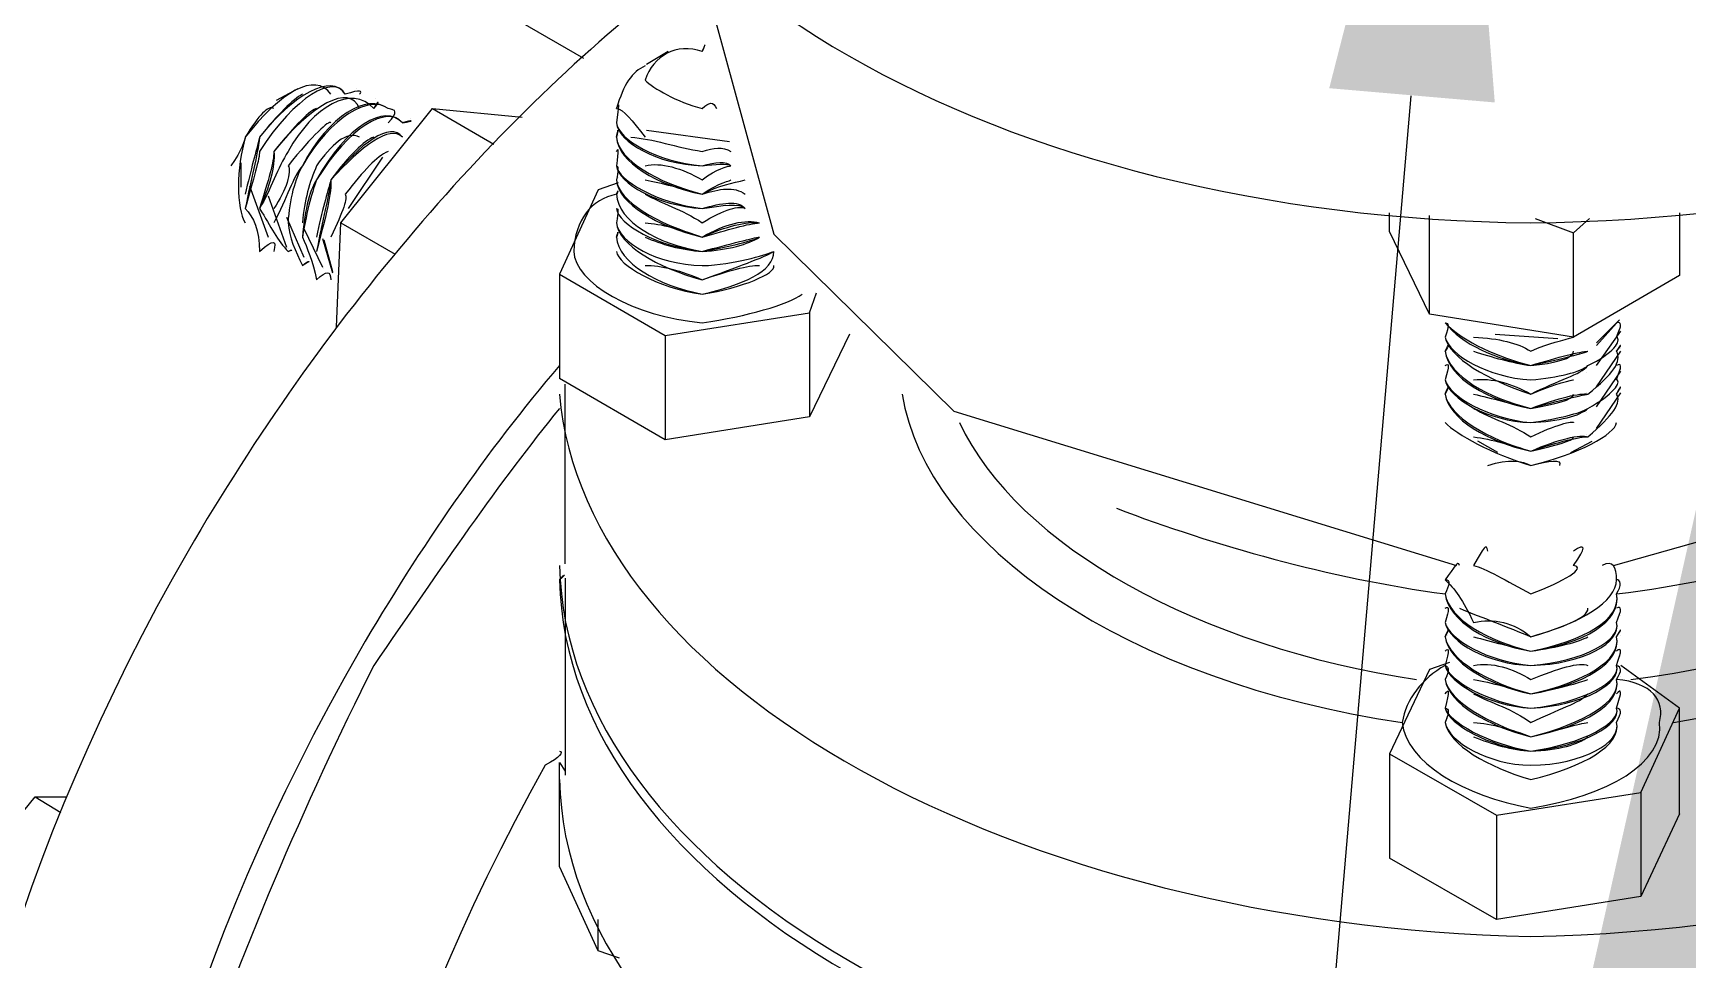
# Model space of a CAD drawing. Header units: inches. Extents: x 0.3 to 33.8, y 15.5 to 37.1.
# Drawn here: x 7.902 to 8.5, y 25.12 to 25.455 of the extents above; entities that cross this region are included whole.
import ezdxf

# ---------------------------------------------------------------- set-up
doc = ezdxf.new("R2010")
doc.units = ezdxf.units.IN
doc.header["$MEASUREMENT"] = 0

# ---------------------------------------------------------------- blocks, each defined once
blk = doc.blocks.new('60298_1')
at = {"transparency": 33554687}
for points in [[(8.37040556481827, 25.43530730229963), (8.415745706505845, 25.6123392539705), (8.430256942039875, 25.43014868578507)], [(8.465434819320706, 25.11570421803685), (8.505498148086815, 25.29397329209996), (8.525431315464118, 25.11235006666766)]]:
    blk.add_hatch(color=21, dxfattribs=at).paths.add_polyline_path(points)
for points in [[(8.100892147860407, 25.44600539041767), (7.249851752298412, 25.93710883450831)], [(8.144787010150253, 25.47337179849569), (8.1695747666177, 25.38248664134858), (8.234641888617205, 25.31845045467594), (8.416418112731776, 25.26268013672598)], [(8.1313605549729, 25.44858732526177), (8.12361409379389, 25.44393826659029)], [(7.989864353037092, 25.43102859236978), (7.997610157569398, 25.43516021343771)], [(8.018783730572466, 25.43516021343771), (8.018783730572466, 25.43516021343771)], [(8.013102423280714, 25.38661826241651), (8.04615276523731, 25.42792921992213), (8.068358586860654, 25.41501954570162)], [(8.02549662983779, 25.43154602997333), (8.02549662983779, 25.43154602997333)], [(8.03169406143968, 25.42792921992213), (8.03169406143968, 25.42792921992213)], [(8.04615276523731, 25.42792921992213), (8.078686982883767, 25.42482984747448)], [(8.038406960705004, 25.42431503645775), (8.038406960705004, 25.42431503645775)], [(8.113285697770777, 25.42534728507803), (8.113285697770777, 25.42534728507803)], [(8.12361409379389, 25.42018341538983), (8.153566376596245, 25.41605442090873)], [(8.113285697770777, 25.41811891814928), (8.113285697770777, 25.41811891814928)], [(7.976954022169878, 25.40830861637642), (7.976954022169878, 25.39952793663701)], [(8.028078564681891, 25.41037311361697), (8.01568501477152, 25.39178213210471)], [(8.113285697770777, 25.41089055122052), (8.113285697770777, 25.41089055122052)], [(8.113285697770777, 25.40314474668821), (8.113285697770777, 25.40314474668821)], [(7.980053394617529, 25.40004537424057), (7.986766293882852, 25.3814543927283)], [(7.986766293882852, 25.39642856418937), (7.99347984979488, 25.3778375826771)], [(8.10605601754861, 25.39849306142992), (8.09211343806112, 25.36802728090424)], [(8.113285697770777, 25.40107499627402), (8.10605601754861, 25.39849306142992)], [(7.992963068838036, 25.39229956970826), (7.992963068838036, 25.39229956970826)], [(8.113285697770777, 25.39591112658582), (8.113285697770777, 25.39591112658582)], [(8.392146480574468, 25.38351888996885), (8.392146480574468, 25.39023244588088)], [(8.496977500442597, 25.39023244588088), (8.496977500442597, 25.36750984330069)], [(7.99347984979488, 25.38868275965706), (7.999675968103361, 25.37422339921272)], [(7.999675968103361, 25.38868275965706), (7.999675968103361, 25.38868275965706)], [(7.999675968103361, 25.38455113858913), (8.00638952401539, 25.37060921574835)], [(8.005873399705251, 25.38506857619268), (8.005873399705251, 25.38506857619268)], [(8.011554050350298, 25.34892148837525), (8.013102423280714, 25.38661826241651), (8.032726310059957, 25.375255647833)], [(8.113285697770777, 25.38816532205351), (8.113285697770777, 25.38816532205351)], [(8.406605841018802, 25.35356792045991), (8.406605841018802, 25.38920019726061)], [(8.444820052663601, 25.38816532205351), (8.458763288797797, 25.38300145236531)], [(8.458763288797797, 25.38300145236531), (8.46444328279614, 25.38816532205351)], [(7.987799199149833, 25.38093695512475), (7.987799199149833, 25.38093695512475)], [(8.00638952401539, 25.38093695512475), (8.010004364126473, 25.36854209192097)], [(8.006906304972233, 25.3804195175212), (8.010004364126473, 25.36905952952452)], [(8.113285697770777, 25.38093695512475), (8.113285697770777, 25.38093695512475)], [(8.406605841018802, 25.35356792045991), (8.392146480574468, 25.38351888996885)], [(8.458763288797797, 25.34530467832406), (8.458763288797797, 25.38300145236531)], [(7.993995974105018, 25.37732277166037), (7.993995974105018, 25.37732277166037)], [(8.000709530017048, 25.37370596160918), (8.000709530017048, 25.37370596160918)], [(8.006906304972233, 25.3700917781448), (8.006906304972233, 25.3700917781448)], [(8.09211343806112, 25.36802728090424), (8.09211343806112, 25.33033050686299)], [(8.09211343806112, 25.36802728090424), (8.130327649705919, 25.34582211592761)], [(8.496977500442597, 25.36750984330069), (8.458763288797797, 25.34530467832406)], [(8.182485097484914, 25.35408535806346), (8.185067032329016, 25.36131372499221)], [(8.130327649705919, 25.34582211592761), (8.182485097484914, 25.35408535806346)], [(8.182485097484914, 25.35408535806346), (8.182485097484914, 25.31638595743539)], [(8.458763288797797, 25.34530467832406), (8.406605841018802, 25.35356792045991)], [(8.413318740284126, 25.3484040507717), (8.413318740284126, 25.3484040507717)], [(8.467025217640241, 25.34220530587641), (8.47528780312939, 25.35150342321936)], [(8.467025217640241, 25.34324018108351), (8.47528780312939, 25.35150342321936)], [(8.475804584086234, 25.3484040507717), (8.475804584086234, 25.3484040507717)], [(8.130327649705919, 25.34582211592761), (8.130327649705919, 25.30812271529953)], [(8.196944457929249, 25.34633955353115), (8.182485097484914, 25.31638595743539)], [(8.196944457929249, 25.34633955353115), (8.196944457929249, 25.34633955353115)], [(8.430360692219267, 25.34633955353115), (8.45308263815275, 25.3447872407205)], [(8.467025217640241, 25.33497693894764), (8.475804584086234, 25.34736917556461)], [(8.413318740284126, 25.34117568384294), (8.413318740284126, 25.34117568384294)], [(8.463411034175863, 25.34014080863585), (8.463411034175863, 25.34014080863585)], [(8.467025217640241, 25.32723113441534), (8.475804584086234, 25.34014080863585)], [(8.475804584086234, 25.34117568384294), (8.475804584086234, 25.34117568384294)], [(8.130327649705919, 25.30812271529953), (8.09211343806112, 25.33033050686299)], [(8.413318740284126, 25.33342725272382), (8.413318740284126, 25.33342725272382)], [(8.463411034175863, 25.33239500410355), (8.463411034175863, 25.33239500410355)], [(8.467025217640241, 25.32000014089977), (8.475804584086234, 25.33291244170709)], [(8.475804584086234, 25.33342725272382), (8.475804584086234, 25.33342725272382)], [(8.094179248595083, 25.26319757432953), (8.094179248595083, 25.32826338303562)], [(8.413318740284126, 25.32619625920825), (8.413318740284126, 25.32619625920825)], [(8.463411034175863, 25.32516663717479), (8.463411034175863, 25.32516663717479)], [(8.467025217640241, 25.31225433636746), (8.475804584086234, 25.32516663717479)], [(8.475804584086234, 25.32619625920825), (8.475804584086234, 25.32619625920825)], [(8.182485097484914, 25.31638595743539), (8.130327649705919, 25.30812271529953)], [(8.463411034175863, 25.31793564365921), (8.463411034175863, 25.31793564365921)], [(8.431392940839544, 25.30347628321488), (8.424163917264082, 25.3076079042828)], [(8.457730383530816, 25.30347628321488), (8.465476844709826, 25.3076079042828)], [(8.463411034175863, 25.31018983912691), (8.463411034175863, 25.31018983912691)], [(8.473222649242132, 25.26268013672598), (8.641571761532646, 25.31018983912691)], [(8.094179248595083, 25.2580310780545), (8.094179248595083, 25.18676652445311)], [(8.413318740284126, 25.25235239734957), (8.413318740284126, 25.25235239734957)], [(8.475804584086234, 25.25235239734957), (8.475804584086234, 25.25235239734957)], [(8.413318740284126, 25.24460396623044), (8.413318740284126, 25.24460396623044)], [(8.475804584086234, 25.24460396623044), (8.475804584086234, 25.24460396623044)], [(8.413318740284126, 25.23737559930168), (8.413318740284126, 25.23737559930168)], [(8.475804584086234, 25.23737559930168), (8.475804584086234, 25.23737559930168)], [(8.413318740284126, 25.22962979476938), (8.413318740284126, 25.22962979476938)], [(8.475804584086234, 25.22962979476938), (8.475804584086234, 25.22962979476938)], [(8.406605841018802, 25.22498336268472), (8.392146480574468, 25.19451232898541)], [(8.41383552124097, 25.22756529752882), (8.406605841018802, 25.22498336268472)], [(8.496977500442597, 25.21103881325712), (8.475804584086234, 25.22653042232173)], [(8.477869737973492, 25.22549817370146), (8.477869737973492, 25.22549817370146)], [(8.413318740284126, 25.22240142784063), (8.413318740284126, 25.22240142784063)], [(8.475804584086234, 25.22240142784063), (8.475804584086234, 25.22240142784063)], [(8.413318740284126, 25.21516780773823), (8.413318740284126, 25.21516780773823)], [(8.475804584086234, 25.21516780773823), (8.475804584086234, 25.21516780773823)], [(8.483034264308401, 25.18057040614462), (8.496977500442597, 25.21103881325712)], [(8.496977500442597, 25.17282460161232), (8.496977500442597, 25.21103881325712)], [(8.413318740284126, 25.20742200320592), (8.413318740284126, 25.20742200320592)], [(8.475804584086234, 25.20742200320592), (8.475804584086234, 25.20742200320592)], [(8.094179248595083, 25.19348008036513), (8.094179248595083, 25.19348008036513)], [(8.392146480574468, 25.19451232898541), (8.392146480574468, 25.15681555494416)], [(8.392146480574468, 25.19451232898541), (8.430876816529405, 25.17230716400877)], [(8.09211343806112, 25.19141558312458), (8.094179248595083, 25.18831621067693)], [(8.09211343806112, 25.15371618249651), (8.09211343806112, 25.19141558312458)], [(7.869025599794214, 25.13770713582835), (7.902592066060948, 25.1790207199208), (7.911886900170373, 25.17334203921587)], [(7.902592066060948, 25.1790207199208), (7.913952710704336, 25.1790207199208)], [(8.430876816529405, 25.17230716400877), (8.483034264308401, 25.18057040614462)], [(8.483034264308401, 25.18057040614462), (8.483034264308401, 25.14287100551655)], [(8.430876816529405, 25.17230716400877), (8.430876816529405, 25.13461038996752)], [(8.496977500442597, 25.17282460161232), (8.483034264308401, 25.14287100551655)], [(8.430876816529405, 25.13461038996752), (8.392146480574468, 25.15681555494416)], [(8.10605601754861, 25.12325040197084), (8.09211343806112, 25.15371618249651)], [(8.483034264308401, 25.14287100551655), (8.430876816529405, 25.13461038996752)], [(8.10605601754861, 25.12325040197084), (8.10605601754861, 25.13461038996752)], [(8.11380247872762, 25.12066846712673), (8.10605601754861, 25.12325040197084)]]:
    blk.add_lwpolyline(points, dxfattribs=at)
at = {"color": 21, "transparency": 33554687}
blk.add_lwpolyline([(8.399892285106773, 25.43257827859361), (7.964561128906212, 20.35370493988648), (7.784334591015464, 20.35370493988648)], dxfattribs=at)
at = {"transparency": 33554687}
for points, knots in [([(8.09211343806112, 25.58801706001691), (8.094571266677974, 25.47884035225502), (8.251472400313332, 25.38825462600539), (8.443271023086481, 25.38661826241651), (8.638565632917107, 25.38825462600539), (8.795466766552465, 25.47884297884184), (8.794427951465138, 25.58801706001691)], [0, 0, 0, 0, 1, 1, 1, 2, 2, 2, 2]), ([(8.133425708860159, 25.47440667370278), (8.069003413924975, 25.42434130232596), (8.006648899463869, 25.35201035447563), (7.957847572994183, 25.26784400641418), (7.834045373171592, 25.05305224261838), (7.834045373171592, 24.8201133904829), (7.957847572994183, 24.74627215521105)], [0, 0, 0, 0, 1, 1, 1, 2, 2, 2, 2]), ([(8.143754104883271, 25.44858732526177), (8.145203980807935, 25.45185742585272), (8.14491768284455, 25.45186267902637), (8.143754104883271, 25.44858732526177), (8.134372593408784, 25.45186267902637), (8.126057476183234, 25.44706127831932), (8.123097969483752, 25.43825695929854), (8.126057476183234, 25.43521537176093), (8.134372593408784, 25.43041397105389), (8.143754104883271, 25.42792921992213), (8.146192234098976, 25.43041397105389), (8.147748486789851, 25.43052954087398), (8.148917974571475, 25.42792921992213)], [0, 0, 0, 0, 1, 1, 1, 2, 2, 2, 3, 3, 3, 4, 4, 4, 4]), ([(8.123097969483752, 25.44342345557357), (8.11836420338733, 25.44113832504013), (8.115270740760025, 25.43682809606844), (8.112769573460639, 25.42792921992213), (8.115270740760025, 25.42783728938343), (8.11836420338733, 25.42352443382493), (8.123097969483752, 25.41760148054572)], [0, 0, 0, 0, 1, 1, 1, 2, 2, 2, 2]), ([(8.009488239816335, 25.43309308961034), (8.003830571805963, 25.44142199641669), (7.991146784051978, 25.43379964146493), (7.978503708393704, 25.41760148054572), (7.975397112832297, 25.40651991075197), (7.975139050677227, 25.39172697378149), (7.978503708393704, 25.38661826241651)], [0, 0, 0, 0, 1, 1, 1, 2, 2, 2, 2]), ([(8.014652109504539, 25.43309308961034), (8.009800147001215, 25.44097547665728), (7.995791246196519, 25.43288821583837), (7.983667578081906, 25.41760148054572), (7.983001081676321, 25.41073558259814), (7.980669985873533, 25.40289259435349), (7.978503708393704, 25.39178213210471)], [0, 0, 0, 0, 1, 1, 1, 2, 2, 2, 2]), ([(8.019815979192742, 25.43309308961034), (8.021046535117932, 25.43428556002663), (8.020189611167893, 25.43497897894713), (8.014652109504539, 25.43309308961034), (8.010604539214853, 25.44051057079014), (7.996595638410156, 25.43242068338441), (7.983667578081906, 25.41243761085753), (7.983805473889959, 25.41027067673099), (7.98147437808717, 25.40242768848634), (7.978503708393704, 25.39178213210471)], [0, 0, 0, 0, 1, 1, 1, 2, 2, 2, 3, 3, 3, 3]), ([(7.999159843793223, 25.43309308961034), (7.995895653022615, 25.43131489033317), (7.990103372437716, 25.42570975405919), (7.983667578081906, 25.41760148054572), (7.982496777006872, 25.41253479456986), (7.98053340335889, 25.40592367554381), (7.978503708393704, 25.39694600179291)], [0, 0, 0, 0, 1, 1, 1, 2, 2, 2, 2]), ([(7.988832104416814, 25.42792921992213), (7.986841151607223, 25.42924251333216), (7.983501446465538, 25.42571500723284), (7.978503708393704, 25.41760148054572), (7.978574626237845, 25.41718385324134), (7.977191071630386, 25.41252691480941), (7.9733398387055, 25.40727374116932)], [0, 0, 0, 0, 1, 1, 1, 2, 2, 2, 2]), ([(8.019815979192742, 25.42792921992213), (8.016237254650434, 25.43725885630693), (8.002227697199032, 25.42917422207484), (7.988832104416814, 25.41243761085753), (7.989437532678835, 25.40701896224778), (7.987107093522752, 25.39917334741631), (7.983667578081906, 25.39178213210471)], [0, 0, 0, 0, 1, 1, 1, 2, 2, 2, 2]), ([(8.024980505527651, 25.42792921992213), (8.027482986120447, 25.43056631308946), (8.026626718817113, 25.43125973200994), (8.024980505527651, 25.42792921992213), (8.017041646864072, 25.43679657702659), (8.00303208941267, 25.42870668962086), (7.993995974105018, 25.41243761085753), (7.990241924892474, 25.40655405638063), (7.98791148573639, 25.39871106813598), (7.983667578081906, 25.39178213210471)], [0, 0, 0, 0, 1, 1, 1, 2, 2, 2, 3, 3, 3, 3]), ([(8.004323713481426, 25.42792921992213), (8.002332104025129, 25.42759826998281), (7.996539166793525, 25.42199313370883), (7.988832104416814, 25.41243761085753), (7.988933884656092, 25.4088181742195), (7.986969854361405, 25.40220705519345), (7.983667578081906, 25.39178213210471)], [0, 0, 0, 0, 1, 1, 1, 2, 2, 2, 2]), ([(8.030144375215855, 25.42792921992213), (8.022673705652949, 25.43354223595657), (8.008664148201547, 25.42545760172448), (7.999159843793223, 25.40727374116932), (7.995875296974758, 25.40330234189742), (7.993543544525266, 25.39545672706595), (7.988832104416814, 25.38661826241651)], [0, 0, 0, 0, 1, 1, 1, 2, 2, 2, 2]), ([(8.030144375215855, 25.42276535023393), (8.033919437122961, 25.42685231932592), (8.033063169819627, 25.42754311165959), (8.030144375215855, 25.42792921992213), (8.023477441219882, 25.43307733008942), (8.009468540415185, 25.42499006927051), (7.999159843793223, 25.40727374116932), (7.996679032541691, 25.40283743603027), (7.994347936738905, 25.39499444778562), (7.993995974105018, 25.38661826241651)], [0, 0, 0, 0, 1, 1, 1, 2, 2, 2, 3, 3, 3, 3]), ([(8.112769573460639, 25.42792921992213), (8.114003412619354, 25.43101020626204), (8.113340856093998, 25.42888529752463), (8.112769573460639, 25.42276535023393), (8.113340856093998, 25.41676097276331), (8.1273504135454, 25.40867371194441), (8.143754104883271, 25.40727374116932), (8.148545655889734, 25.40867371194441), (8.152424467976232, 25.40909396583561), (8.154082500906384, 25.40727374116932)], [0, 0, 0, 0, 1, 1, 1, 2, 2, 2, 3, 3, 3, 3]), ([(8.009488239816335, 25.42276535023393), (8.008769211674348, 25.42388164963245), (8.002976274442744, 25.41827651335848), (7.993995974105018, 25.40727374116932), (7.995370335658607, 25.40509892728232), (7.993406305363918, 25.39849306142992), (7.988832104416814, 25.39178213210471)], [0, 0, 0, 0, 1, 1, 1, 2, 2, 2, 2]), ([(8.035308244904058, 25.42276535023393), (8.029109500008758, 25.42982561560621), (8.015100599204061, 25.42174098137411), (8.004323713481426, 25.40210987148112), (8.002310434683864, 25.39958572154706), (7.999979995527782, 25.39174010671558), (7.999159843793223, 25.3814543927283)], [0, 0, 0, 0, 1, 1, 1, 2, 2, 2, 2]), ([(8.035308244904058, 25.42276535023393), (8.039831884054877, 25.42354019334584), (8.039214636152167, 25.42399459286571), (8.035308244904058, 25.42276535023393), (8.029914548869101, 25.42936333632588), (8.015904991417699, 25.42127607550697), (8.004323713481426, 25.40210987148112), (8.003115483544207, 25.39912081567991), (8.000784387741419, 25.39127782743526), (7.999159843793223, 25.3814543927283)], [0, 0, 0, 0, 1, 1, 1, 2, 2, 2, 3, 3, 3, 3]), ([(8.112769573460639, 25.42276535023393), (8.113340856093998, 25.41583116102902), (8.1273504135454, 25.4077439002101), (8.143754104883271, 25.40727374116932), (8.148671075410391, 25.4077439002101), (8.152671367137316, 25.40819304655633), (8.154082500906384, 25.40727374116932)], [0, 0, 0, 0, 1, 1, 1, 2, 2, 2, 2]), ([(8.112769573460639, 25.41760148054572), (8.113512240884006, 25.42148620245257), (8.113340856093998, 25.42039879550908), (8.112769573460639, 25.41760148054572), (8.113340856093998, 25.40932510547577), (8.1273504135454, 25.40124047124368), (8.143754104883271, 25.39694600179291), (8.149610080198556, 25.40124047124368), (8.154516544378396, 25.40192601040371), (8.154082500906384, 25.40210987148112)], [0, 0, 0, 0, 1, 1, 1, 2, 2, 2, 3, 3, 3, 3]), ([(8.019815979192742, 25.41760148054572), (8.015205006030158, 25.42016502928209), (8.009412725445259, 25.4145572664213), (8.004323713481426, 25.40727374116932), (8.001806130014415, 25.40138493351878), (7.999842756366434, 25.39477644107956), (7.999159843793223, 25.38661826241651)], [0, 0, 0, 0, 1, 1, 1, 2, 2, 2, 2]), ([(8.035308244904058, 25.41760148054572), (8.0311332851536, 25.42345088939396), (8.020046462186201, 25.41544242617965), (8.009488239816335, 25.40210987148112), (8.008747542333083, 25.39587172778351), (8.006416446530295, 25.38802611295205), (8.004323713481426, 25.3762905230401)], [0, 0, 0, 0, 1, 1, 1, 2, 2, 2, 2]), ([(8.035308244904058, 25.41760148054572), (8.030848300483626, 25.42221376700172), (8.020477879071393, 25.41433137995477), (8.009488239816335, 25.40210987148112), (8.009551934546721, 25.39540682191637), (8.007221495390638, 25.38756383367172), (8.004323713481426, 25.3762905230401)], [0, 0, 0, 0, 1, 1, 1, 2, 2, 2, 2]), ([(8.024980505527651, 25.41760148054572), (8.021642770326082, 25.41644840893173), (8.015849176447773, 25.41084327265776), (8.009488239816335, 25.40210987148112), (8.008243237663635, 25.39767093975524), (8.006279207368948, 25.3910598207292), (8.004323713481426, 25.3814543927283)], [0, 0, 0, 0, 1, 1, 1, 2, 2, 2, 2]), ([(8.112769573460639, 25.41760148054572), (8.113340856093998, 25.4083979203283), (8.1273504135454, 25.40031065950939), (8.143754104883271, 25.39694600179291), (8.149753229180249, 25.40031065950939), (8.154796932521435, 25.40103822405854), (8.159246370594587, 25.40210987148112)], [0, 0, 0, 0, 1, 1, 1, 2, 2, 2, 2]), ([(8.117934099795548, 25.41760148054572), (8.125597823489727, 25.41706565683444), (8.13469172370742, 25.41384020821943), (8.143754104883271, 25.41243761085753), (8.147890979124838, 25.41384020821943), (8.151122337560196, 25.41418429109285), (8.154082500906384, 25.41243761085753)], [0, 0, 0, 0, 1, 1, 1, 2, 2, 2, 2]), ([(8.030144375215855, 25.41243761085753), (8.025941836303787, 25.41057010762848), (8.02149436817075, 25.40575820057415), (8.014652109504539, 25.39694600179291), (8.015660718843435, 25.39565372107745), (8.013918635135042, 25.39097576995096), (8.009488239816335, 25.3814543927283)], [0, 0, 0, 0, 1, 1, 1, 2, 2, 2, 2]), ([(8.112769573460639, 25.41243761085753), (8.113512240884006, 25.41405033516503), (8.113340856093998, 25.41296555480835), (8.112769573460639, 25.40727374116932), (8.113340856093998, 25.40189449136188), (8.1273504135454, 25.39380723054296), (8.143754104883271, 25.39178213210471), (8.150824876602826, 25.39380723054296), (8.156877845929614, 25.39486837161826), (8.159246370594587, 25.39178213210471)], [0, 0, 0, 0, 1, 1, 1, 2, 2, 2, 3, 3, 3, 3]), ([(8.112769573460639, 25.40727374116932), (8.113512240884006, 25.40661709446431), (8.113340856093998, 25.40553494069446), (8.112769573460639, 25.40210987148112), (8.113340856093998, 25.39446125066115), (8.1273504135454, 25.38637661642906), (8.143754104883271, 25.3814543927283), (8.152211057797103, 25.38637661642906), (8.159533981851382, 25.38796570145519), (8.164410240282791, 25.38661826241651)], [0, 0, 0, 0, 1, 1, 1, 2, 2, 2, 3, 3, 3, 3]), ([(8.112769573460639, 25.40727374116932), (8.113340856093998, 25.4009673062144), (8.1273504135454, 25.39287741880867), (8.143754104883271, 25.39178213210471), (8.150987724985669, 25.39287741880867), (8.157192379701314, 25.393996344794), (8.159246370594587, 25.39178213210471)], [0, 0, 0, 0, 1, 1, 1, 2, 2, 2, 2]), ([(8.112769573460639, 25.40210987148112), (8.113340856093998, 25.39353143892685), (8.1273504135454, 25.38544680469476), (8.143754104883271, 25.3814543927283), (8.152398202108031, 25.38544680469476), (8.159887914425383, 25.3871146873255), (8.164410240282791, 25.38661826241651)], [0, 0, 0, 0, 1, 1, 1, 2, 2, 2, 2]), ([(8.123097969483752, 25.40727374116932), (8.128660423721897, 25.40862380679482), (8.136409511487727, 25.40640696751871), (8.143754104883271, 25.40210987148112), (8.14887003936201, 25.40640696751871), (8.153046312405877, 25.4069953229664), (8.154082500906384, 25.40727374116932)], [0, 0, 0, 0, 1, 1, 1, 2, 2, 2, 2]), ([(8.123097969483752, 25.40210987148112), (8.128660423721897, 25.4011905660941), (8.136409511487727, 25.39897372681798), (8.143754104883271, 25.39694600179291), (8.150004068221563, 25.39897372681798), (8.155248048807778, 25.39992192466002), (8.159246370594587, 25.39694600179291)], [0, 0, 0, 0, 1, 1, 1, 2, 2, 2, 2]), ([(8.112769573460639, 25.39694600179291), (8.103587682584475, 25.39513103030026), (8.097695591700415, 25.38767152373134), (8.097277307749323, 25.3762905230401), (8.097695591700415, 25.36485699061245), (8.118709599554165, 25.35272215950386), (8.143754104883271, 25.35046854801226), (8.160071775502786, 25.35272215950386), (8.17452456948007, 25.35711118608015), (8.179902505994107, 25.36079628738866)], [0, 0, 0, 0, 1, 1, 1, 2, 2, 2, 3, 3, 3, 3]), ([(8.112769573460639, 25.39694600179291), (8.113512240884006, 25.39918648035041), (8.113340856093998, 25.39810169999373), (8.112769573460639, 25.39694600179291), (8.113340856093998, 25.38703326313407), (8.1273504135454, 25.37894074914152), (8.143754104883271, 25.3762905230401), (8.15381196246392, 25.37894074914152), (8.16252960411964, 25.3812705316509), (8.164410240282791, 25.3814543927283)], [0, 0, 0, 0, 1, 1, 1, 2, 2, 2, 3, 3, 3, 3]), ([(8.123097969483752, 25.39694600179291), (8.128660423721897, 25.39375469880656), (8.136409511487727, 25.39154311270408), (8.143754104883271, 25.38661826241651), (8.151321958158519, 25.39154311270408), (8.157760379101148, 25.39301137473648), (8.159246370594587, 25.39178213210471)], [0, 0, 0, 0, 1, 1, 1, 2, 2, 2, 2]), ([(7.978503708393704, 25.39178213210471), (7.98147437808717, 25.3888718739081), (7.983805473889959, 25.38372113715399), (7.983667578081906, 25.3762905230401), (7.988899739027431, 25.38077935991555), (7.989926734474068, 25.38038799847936), (7.988832104416814, 25.3762905230401)], [0, 0, 0, 0, 1, 1, 1, 2, 2, 2, 2]), ([(7.983667578081906, 25.39178213210471), (7.98791148573639, 25.38515788014456), (7.990241924892474, 25.38000714339046), (7.993995974105018, 25.3762905230401), (7.995336190029946, 25.37706536615201), (7.996364498769993, 25.37666875154218), (7.993995974105018, 25.3762905230401)], [0, 0, 0, 0, 1, 1, 1, 2, 2, 2, 2]), ([(8.112769573460639, 25.39178213210471), (8.113340856093998, 25.38610345139978), (8.1273504135454, 25.37801356399405), (8.143754104883271, 25.3762905230401), (8.154030625816688, 25.37801356399405), (8.162930815256402, 25.38045103656304), (8.164410240282791, 25.3814543927283)], [0, 0, 0, 0, 1, 1, 1, 2, 2, 2, 2]), ([(8.112769573460639, 25.39178213210471), (8.113512240884006, 25.39175323964969), (8.113340856093998, 25.39066845929301), (8.112769573460639, 25.38661826241651), (8.113340856093998, 25.37960002243335), (8.1273504135454, 25.37151013502762), (8.143754104883271, 25.37112402676507), (8.15570441826776, 25.37151013502762), (8.165952046746156, 25.37489055226501), (8.1695747666177, 25.3762905230401)], [0, 0, 0, 0, 1, 1, 1, 2, 2, 2, 3, 3, 3, 3]), ([(7.993995974105018, 25.38661826241651), (7.994347936738905, 25.3814412597942), (7.996679032541691, 25.3762905230401), (7.999159843793223, 25.37112402676507), (8.00177264103246, 25.37334874580165), (8.002799636479097, 25.372949504605), (7.999159843793223, 25.37112402676507)], [0, 0, 0, 0, 1, 1, 1, 2, 2, 2, 2]), ([(8.112769573460639, 25.38661826241651), (8.113340856093998, 25.37867283728588), (8.1273504135454, 25.37058032329332), (8.143754104883271, 25.36596015707687), (8.155968390243174, 25.37058032329332), (8.166418265906714, 25.37412358891356), (8.1695747666177, 25.3762905230401)], [0, 0, 0, 0, 1, 1, 1, 2, 2, 2, 2]), ([(8.123097969483752, 25.38661826241651), (8.128660423721897, 25.38632408469266), (8.136409511487727, 25.38410987200336), (8.143754104883271, 25.3814543927283), (8.152851944981194, 25.38410987200336), (8.160601032747024, 25.38632408469266), (8.164410240282791, 25.38661826241651)], [0, 0, 0, 0, 1, 1, 1, 2, 2, 2, 2]), ([(7.999159843793223, 25.3814543927283), (8.000784387741419, 25.37772726603066), (8.003115483544207, 25.37257390268974), (8.004323713481426, 25.36596015707687), (8.008193989160759, 25.36964263179857), (8.009205225086475, 25.36924864377557), (8.009488239816335, 25.36596015707687)], [0, 0, 0, 0, 1, 1, 1, 2, 2, 2, 2]), ([(8.112769573460639, 25.3814543927283), (8.113512240884006, 25.38432262553579), (8.113340856093998, 25.38323259200547), (8.112769573460639, 25.3814543927283), (8.113340856093998, 25.37216940831945), (8.1273504135454, 25.3640768943269), (8.143754104883271, 25.36079628738866), (8.158064406525568, 25.3640768943269), (8.169999617035842, 25.3690306370695), (8.1695747666177, 25.3762905230401)], [0, 0, 0, 0, 1, 1, 1, 2, 2, 2, 3, 3, 3, 3]), ([(8.123097969483752, 25.3814543927283), (8.128660423721897, 25.37889347057876), (8.136409511487727, 25.37667663130264), (8.143754104883271, 25.3762905230401), (8.152851944981194, 25.37667663130264), (8.160601032747024, 25.37889347057876), (8.164410240282791, 25.3814543927283)], [0, 0, 0, 0, 1, 1, 1, 2, 2, 2, 2]), ([(8.112769573460639, 25.3762905230401), (8.113340856093998, 25.37123959658515), (8.1273504135454, 25.36314970917943), (8.143754104883271, 25.36079628738866), (8.158411772632519, 25.36314970917943), (8.170569586375791, 25.36835560425675), (8.1695747666177, 25.37112402676507)], [0, 0, 0, 0, 1, 1, 1, 2, 2, 2, 2]), ([(8.123097969483752, 25.37112402676507), (8.128660423721897, 25.37146022987804), (8.136409511487727, 25.36924601718874), (8.143754104883271, 25.36596015707687), (8.152851944981194, 25.36924601718874), (8.160601032747024, 25.37146022987804), (8.164410240282791, 25.37112402676507)], [0, 0, 0, 0, 1, 1, 1, 2, 2, 2, 2]), ([(8.41228649166385, 25.35046854801226), (8.413815821839819, 25.35027418058758), (8.413732427708283, 25.34950984382295), (8.41228649166385, 25.34530467832406), (8.413732427708283, 25.33877498348943), (8.42774132851298, 25.33068772267052), (8.443271023086481, 25.32981306925945), (8.45332231420008, 25.33068772267052), (8.461280872264808, 25.33258937152823), (8.463927158486001, 25.33497693894764)], [0, 0, 0, 0, 1, 1, 1, 2, 2, 2, 3, 3, 3, 3]), ([(8.41228649166385, 25.35046854801226), (8.418242933925, 25.34278578156363), (8.430723161200433, 25.33718852505013), (8.443271023086481, 25.33497693894764), (8.45332231420008, 25.33718852505013), (8.461280872264808, 25.33909280049465), (8.463927158486001, 25.34014080863585)], [0, 0, 0, 0, 1, 1, 1, 2, 2, 2, 2]), ([(8.41228649166385, 25.35046854801226), (8.419455760389155, 25.34315613030526), (8.431469111857325, 25.33811833678442), (8.443271023086481, 25.33497693894764), (8.45332231420008, 25.33811833678442), (8.461280872264808, 25.34001998564213), (8.463927158486001, 25.34014080863585)], [0, 0, 0, 0, 1, 1, 1, 2, 2, 2, 2]), ([(8.463927158486001, 25.33497693894764), (8.473017118823464, 25.33936333893712), (8.476313485282617, 25.34395986587219), (8.474255554509114, 25.34530467832406), (8.476313485282617, 25.34982240765452), (8.476148010312954, 25.35089668166393), (8.474255554509114, 25.35046854801226)], [0, 0, 0, 0, 1, 1, 1, 2, 2, 2, 2]), ([(8.41228649166385, 25.34530467832406), (8.413732427708283, 25.33784254516831), (8.42774132851298, 25.32975791093622), (8.443271023086481, 25.32464919957124), (8.45332231420008, 25.32975791093622), (8.461280872264808, 25.33165955979393), (8.463927158486001, 25.33497693894764)], [0, 0, 0, 0, 1, 1, 1, 2, 2, 2, 2]), ([(8.41228649166385, 25.34014080863585), (8.413904469144995, 25.34350021317869), (8.413732427708283, 25.34240755306155), (8.41228649166385, 25.34014080863585), (8.413732427708283, 25.33134436937553), (8.42774132851298, 25.3232544819698), (8.443271023086481, 25.31948532988304), (8.45332231420008, 25.3232544819698), (8.461280872264808, 25.32515613082751), (8.463927158486001, 25.32464919957124)], [0, 0, 0, 0, 1, 1, 1, 2, 2, 2, 3, 3, 3, 3]), ([(8.422614231040257, 25.34530467832406), (8.431993115927924, 25.34472945581047), (8.438386884894612, 25.34328483305944), (8.443271023086481, 25.34014080863585), (8.450051556962421, 25.34328483305944), (8.454974437309886, 25.3441174610814), (8.458763288797797, 25.34530467832406)], [0, 0, 0, 0, 1, 1, 1, 2, 2, 2, 2]), ([(8.463927158486001, 25.32464919957124), (8.473017118823464, 25.33193272482321), (8.476313485282617, 25.33652662517148), (8.474255554509114, 25.34014080863585), (8.476313485282617, 25.34240755306155), (8.476142757139314, 25.34350021317869), (8.474255554509114, 25.34014080863585)], [0, 0, 0, 0, 1, 1, 1, 2, 2, 2, 2]), ([(8.09211343806112, 25.32464919957124), (8.101225067739847, 25.21920224509381), (8.256129338745268, 25.13277440578031), (8.443271023086481, 25.12841427165904), (8.638565632917107, 25.13277440578031), (8.795466766552465, 25.22336013202994), (8.794427951465138, 25.33497693894764), (8.795466766552465, 25.33510826828865), (8.795466766552465, 25.33510826828865), (8.794427951465138, 25.33497693894764)], [0, 0, 0, 0, 1, 1, 1, 2, 2, 2, 3, 3, 3, 3]), ([(8.41228649166385, 25.34014080863585), (8.413732427708283, 25.33041193105441), (8.42774132851298, 25.32232467023551), (8.443271023086481, 25.31948532988304), (8.45332231420008, 25.32232467023551), (8.461280872264808, 25.32422631909321), (8.463927158486001, 25.32464919957124)], [0, 0, 0, 0, 1, 1, 1, 2, 2, 2, 2]), ([(8.422614231040257, 25.34014080863585), (8.429052651982886, 25.33806580504802), (8.436802396395422, 25.33585421894554), (8.443271023086481, 25.33497693894764), (8.452014930610403, 25.33585421894554), (8.458721263408677, 25.33745906349258), (8.458763288797797, 25.34014080863585)], [0, 0, 0, 0, 1, 1, 1, 2, 2, 2, 2]), ([(8.09211343806112, 25.33497693894764), (8.065960513093955, 25.30432729734457), (8.04183202991834, 25.26946723706897), (8.019815979192742, 25.23169429200993), (7.896174001166174, 25.01718094641706), (7.896174001166174, 24.78423946769476), (8.019815979192742, 24.7101224408068), (8.022072873917864, 24.71155393062372), (8.023562805291533, 24.71072918236223), (8.024980505527651, 24.7049585711186)], [0, 0, 0, 0, 1, 1, 1, 2, 2, 2, 3, 3, 3, 3]), ([(8.41228649166385, 25.33497693894764), (8.413904469144995, 25.33606697247797), (8.413732427708283, 25.33497956553447), (8.41228649166385, 25.32981306925945), (8.413732427708283, 25.32390587550117), (8.42774132851298, 25.3158238678559), (8.443271023086481, 25.31432146019483), (8.45332231420008, 25.3158238678559), (8.461280872264808, 25.3177255167136), (8.463927158486001, 25.31948532988304)], [0, 0, 0, 0, 1, 1, 1, 2, 2, 2, 3, 3, 3, 3]), ([(8.463927158486001, 25.31948532988304), (8.473017118823464, 25.3244994841225), (8.476313485282617, 25.32909601105757), (8.474255554509114, 25.32981306925945), (8.476313485282617, 25.33497956553447), (8.476142757139314, 25.33606697247797), (8.474255554509114, 25.33497693894764)], [0, 0, 0, 0, 1, 1, 1, 2, 2, 2, 2]), ([(8.41228649166385, 25.32981306925945), (8.413732427708283, 25.32297869035369), (8.42774132851298, 25.31489142953478), (8.443271023086481, 25.31432146019483), (8.45332231420008, 25.31489142953478), (8.461280872264808, 25.3167930783925), (8.463927158486001, 25.31948532988304)], [0, 0, 0, 0, 1, 1, 1, 2, 2, 2, 2]), ([(8.41228649166385, 25.32464919957124), (8.413904469144995, 25.32863373177724), (8.413732427708283, 25.32754632483375), (8.41228649166385, 25.32464919957124), (8.413732427708283, 25.31647526138727), (8.42774132851298, 25.30838800056835), (8.443271023086481, 25.3039910942316), (8.45332231420008, 25.30838800056835), (8.461280872264808, 25.31029227601289), (8.463927158486001, 25.30915496391981)], [0, 0, 0, 0, 1, 1, 1, 2, 2, 2, 3, 3, 3, 3]), ([(8.41228649166385, 25.32464919957124), (8.413732427708283, 25.31554807623979), (8.42774132851298, 25.30745818883406), (8.443271023086481, 25.3039910942316), (8.45332231420008, 25.30745818883406), (8.461280872264808, 25.30936509086542), (8.463927158486001, 25.30915496391981)], [0, 0, 0, 0, 1, 1, 1, 2, 2, 2, 2]), ([(8.422614231040257, 25.32981306925945), (8.429052651982886, 25.33063519093412), (8.436802396395422, 25.32842097824482), (8.443271023086481, 25.32464919957124), (8.452014930610403, 25.32842097824482), (8.458721263408677, 25.33002319620505), (8.458763288797797, 25.32981306925945)], [0, 0, 0, 0, 1, 1, 1, 2, 2, 2, 2]), ([(8.422614231040257, 25.32464919957124), (8.429052651982886, 25.32320457682021), (8.436802396395422, 25.32099036413092), (8.443271023086481, 25.31948532988304), (8.452014930610403, 25.32099036413092), (8.458721263408677, 25.32259258209115), (8.458763288797797, 25.32464919957124)], [0, 0, 0, 0, 1, 1, 1, 2, 2, 2, 2]), ([(8.463927158486001, 25.30915496391981), (8.473017118823464, 25.3170688700086), (8.476313485282617, 25.32166277035686), (8.474255554509114, 25.32464919957124), (8.476313485282617, 25.32754632483375), (8.476142757139314, 25.32863373177724), (8.474255554509114, 25.32464919957124)], [0, 0, 0, 0, 1, 1, 1, 2, 2, 2, 2]), ([(8.09211343806112, 25.31948532988304), (8.070786866375784, 25.29336655054454), (8.048899518404369, 25.26127228619043), (8.024980505527651, 25.22653042232173), (7.99986311241429, 25.17633897477753), (7.976393902530504, 25.12223128628466), (7.957847572994183, 25.06644520881378)], [0, 0, 0, 0, 1, 1, 1, 2, 2, 2, 2]), ([(8.422614231040257, 25.31948532988304), (8.429052651982886, 25.31577396270632), (8.436802396395422, 25.31355449684338), (8.443271023086481, 25.30915496391981), (8.452014930610403, 25.31355449684338), (8.458721263408677, 25.31516196797725), (8.458763288797797, 25.31432146019483)], [0, 0, 0, 0, 1, 1, 1, 2, 2, 2, 2]), ([(8.41228649166385, 25.31432146019483), (8.41633077872001, 25.31015569349824), (8.42927459856918, 25.30297985830589), (8.443271023086481, 25.29882722454341), (8.460771971068425, 25.30297985830589), (8.473715790917595, 25.31015569349824), (8.474255554509114, 25.31432146019483)], [0, 0, 0, 0, 1, 1, 1, 2, 2, 2, 2]), ([(8.422614231040257, 25.30915496391981), (8.429052651982886, 25.30833546883195), (8.436802396395422, 25.30612388272948), (8.443271023086481, 25.3039910942316), (8.452014930610403, 25.30612388272948), (8.458721263408677, 25.30772872727653), (8.458763288797797, 25.30915496391981)], [0, 0, 0, 0, 1, 1, 1, 2, 2, 2, 2]), ([(8.427778757375165, 25.29882722454341), (8.435372876518613, 25.30152998238123), (8.44009679291446, 25.30040055004861), (8.443271023086481, 25.29882722454341), (8.44994912007644, 25.30040055004861), (8.454673693118991, 25.30152998238123), (8.453598762462889, 25.29882722454341)], [0, 0, 0, 0, 1, 1, 1, 2, 2, 2, 2]), ([(8.427778757375165, 25.26784400641418), (8.427053162766128, 25.27085144832313), (8.426449047797519, 25.26929388233884), (8.422614231040257, 25.26268013672598), (8.426449047797519, 25.26178972379398), (8.434764821669773, 25.25698832308694), (8.443271023086481, 25.25235239734957), (8.455282404614536, 25.25698832308694), (8.463597521840086, 25.26178972379398), (8.458763288797797, 25.26268013672598), (8.463597521840086, 25.26929388233884), (8.462994063518181, 25.27085144832313), (8.458763288797797, 25.26784400641418)], [0, 0, 0, 0, 1, 1, 1, 2, 2, 2, 3, 3, 3, 4, 4, 4, 4]), ([(8.09211343806112, 25.25751626703777), (8.09457586320491, 25.2601664931392), (8.094566670151039, 25.2593154790095), (8.09211343806112, 25.25751626703777), (8.094566670151039, 25.14671895520791), (8.251469117079807, 25.05613060237147), (8.443271023086481, 25.05611746943737), (8.638565632917107, 25.05613060237147), (8.795466766552465, 25.14671895520791), (8.794427951465138, 25.25751626703777), (8.795466766552465, 25.2593154790095), (8.79545691685189, 25.2601664931392), (8.794427951465138, 25.25751626703777)], [0, 0, 0, 0, 1, 1, 1, 2, 2, 2, 3, 3, 3, 4, 4, 4, 4]), ([(8.09211343806112, 25.26268013672598), (8.094566670151039, 25.15182503998608), (8.251469117079807, 25.06123668714963), (8.443271023086481, 25.05611746943737), (8.638565632917107, 25.06123668714963), (8.795466766552465, 25.15182503998608), (8.794427951465138, 25.26268013672598)], [0, 0, 0, 0, 1, 1, 1, 2, 2, 2, 2]), ([(8.417450361352053, 25.26268013672598), (8.417048493568586, 25.26486545696025), (8.415663625667719, 25.26191317337452), (8.41228649166385, 25.25751626703777), (8.415663625667719, 25.25440901482967), (8.418756431648319, 25.25009878585797), (8.422614231040257, 25.24202203138634)], [0, 0, 0, 0, 1, 1, 1, 2, 2, 2, 2]), ([(8.422614231040257, 25.24202203138634), (8.429768396891347, 25.24373981916665), (8.437237096514139, 25.24195636671584), (8.443271023086481, 25.23685816169814), (8.461238190228983, 25.24195636671584), (8.47438360061659, 25.24954457603894), (8.474255554509114, 25.25751626703777), (8.47438360061659, 25.26191317337452), (8.472997419422313, 25.26486545696025), (8.469091028174205, 25.26268013672598)], [0, 0, 0, 0, 1, 1, 1, 2, 2, 2, 3, 3, 3, 3]), ([(8.41228649166385, 25.25751626703777), (8.414394984233638, 25.25758718488191), (8.413732427708283, 25.25545964955768), (8.41228649166385, 25.25235239734957), (8.413732427708283, 25.24333795138318), (8.42774132851298, 25.23525069056427), (8.443271023086481, 25.23169429200993), (8.462303927831215, 25.23525069056427), (8.476313485282617, 25.24333795138318), (8.474255554509114, 25.25235239734957), (8.476313485282617, 25.25545964955768), (8.475650272110556, 25.25758718488191), (8.474255554509114, 25.25751626703777)], [0, 0, 0, 0, 1, 1, 1, 2, 2, 2, 3, 3, 3, 4, 4, 4, 4]), ([(8.41228649166385, 25.25235239734957), (8.413732427708283, 25.24240551306206), (8.42774132851298, 25.23432087882997), (8.443271023086481, 25.23169429200993), (8.462303927831215, 25.23432087882997), (8.476313485282617, 25.24240551306206), (8.474255554509114, 25.25235239734957)], [0, 0, 0, 0, 1, 1, 1, 2, 2, 2, 2]), ([(8.41228649166385, 25.24718852766136), (8.413904469144995, 25.24806318107244), (8.413732427708283, 25.2469705209553), (8.41228649166385, 25.24202203138634), (8.413732427708283, 25.23590471068246), (8.42774132851298, 25.22781744986355), (8.443271023086481, 25.22653042232173), (8.462303927831215, 25.22781744986355), (8.476313485282617, 25.23590471068246), (8.474255554509114, 25.24202203138634), (8.476313485282617, 25.2469705209553), (8.476142757139314, 25.24806318107244), (8.474255554509114, 25.24718852766136)], [0, 0, 0, 0, 1, 1, 1, 2, 2, 2, 3, 3, 3, 4, 4, 4, 4]), ([(8.417450361352053, 25.24718852766136), (8.425990051750716, 25.24364263545431), (8.435084608615114, 25.2404171868393), (8.443271023086481, 25.23685816169814), (8.454962617669196, 25.2404171868393), (8.464057174533593, 25.24364263545431), (8.463927158486001, 25.24718852766136)], [0, 0, 0, 0, 1, 1, 1, 2, 2, 2, 2]), ([(8.41228649166385, 25.24202203138634), (8.413732427708283, 25.23497489894817), (8.42774132851298, 25.22688763812926), (8.443271023086481, 25.22653042232173), (8.462303927831215, 25.22688763812926), (8.476313485282617, 25.23497489894817), (8.474255554509114, 25.24202203138634)], [0, 0, 0, 0, 1, 1, 1, 2, 2, 2, 2]), ([(8.41228649166385, 25.23685816169814), (8.413904469144995, 25.24062994037172), (8.413732427708283, 25.2395399068414), (8.41228649166385, 25.23685816169814), (8.413732427708283, 25.22846884339492), (8.42774132851298, 25.22038420916283), (8.443271023086481, 25.21620268294533), (8.462303927831215, 25.22038420916283), (8.476313485282617, 25.22846884339492), (8.474255554509114, 25.23685816169814), (8.476313485282617, 25.2395399068414), (8.476142757139314, 25.24062994037172), (8.474255554509114, 25.23685816169814)], [0, 0, 0, 0, 1, 1, 1, 2, 2, 2, 3, 3, 3, 4, 4, 4, 4]), ([(8.41228649166385, 25.23685816169814), (8.413732427708283, 25.22754165824744), (8.42774132851298, 25.21945439742854), (8.443271023086481, 25.21620268294533), (8.462303927831215, 25.21945439742854), (8.476313485282617, 25.22754165824744), (8.474255554509114, 25.23685816169814)], [0, 0, 0, 0, 1, 1, 1, 2, 2, 2, 2]), ([(8.422614231040257, 25.23685816169814), (8.429052651982886, 25.23519815882787), (8.436802396395422, 25.23298394613857), (8.443271023086481, 25.23169429200993), (8.453244173242183, 25.23298394613857), (8.460993917654719, 25.23519815882787), (8.463927158486001, 25.23685816169814)], [0, 0, 0, 0, 1, 1, 1, 2, 2, 2, 2]), ([(8.41228649166385, 25.23169429200993), (8.413904469144995, 25.233196699671), (8.413732427708283, 25.2321092927275), (8.41228649166385, 25.22653042232173), (8.413732427708283, 25.22103822928102), (8.42774132851298, 25.21295096846211), (8.443271023086481, 25.21103881325712), (8.462303927831215, 25.21295096846211), (8.476313485282617, 25.22103822928102), (8.474255554509114, 25.22653042232173), (8.476313485282617, 25.2321092927275), (8.476142757139314, 25.233196699671), (8.474255554509114, 25.23169429200993)], [0, 0, 0, 0, 1, 1, 1, 2, 2, 2, 3, 3, 3, 4, 4, 4, 4]), ([(8.41228649166385, 25.22653042232173), (8.40397925419876, 25.22170800892013), (8.398087819961404, 25.21424587576439), (8.396794225952533, 25.20587494356892), (8.398087819961404, 25.19143396923232), (8.419101827815155, 25.1792965115369), (8.443271023086481, 25.17488909885287), (8.470945398469155, 25.1792965115369), (8.4919587496762, 25.19143396923232), (8.48974782022043, 25.20587494356892), (8.4919587496762, 25.21358397588574), (8.48701288669406, 25.22047613970153), (8.474255554509114, 25.22136655263352)], [0, 0, 0, 0, 1, 1, 1, 2, 2, 2, 3, 3, 3, 4, 4, 4, 4]), ([(8.41228649166385, 25.22653042232173), (8.413904469144995, 25.22576083238346), (8.413732427708283, 25.2246786786136), (8.41228649166385, 25.22136655263352), (8.413732427708283, 25.2136049885803), (8.42774132851298, 25.20552035434821), (8.443271023086481, 25.20071107388071), (8.462303927831215, 25.20552035434821), (8.476313485282617, 25.2136049885803), (8.474255554509114, 25.22136655263352), (8.476313485282617, 25.2246786786136), (8.476142757139314, 25.22576083238346), (8.474255554509114, 25.22653042232173)], [0, 0, 0, 0, 1, 1, 1, 2, 2, 2, 3, 3, 3, 4, 4, 4, 4]), ([(8.41228649166385, 25.22653042232173), (8.413732427708283, 25.22011104413355), (8.42774132851298, 25.21202115672781), (8.443271023086481, 25.21103881325712), (8.462303927831215, 25.21202115672781), (8.476313485282617, 25.22011104413355), (8.474255554509114, 25.22653042232173)], [0, 0, 0, 0, 1, 1, 1, 2, 2, 2, 2]), ([(8.422614231040257, 25.22653042232173), (8.429052651982886, 25.22776491812715), (8.436802396395422, 25.22555070543785), (8.443271023086481, 25.22136655263352), (8.453244173242183, 25.22555070543785), (8.460993917654719, 25.22776491812715), (8.463927158486001, 25.22653042232173)], [0, 0, 0, 0, 1, 1, 1, 2, 2, 2, 2]), ([(8.41228649166385, 25.22136655263352), (8.413732427708283, 25.21267517684601), (8.42774132851298, 25.20459054261391), (8.443271023086481, 25.20071107388071), (8.462303927831215, 25.20459054261391), (8.476313485282617, 25.21267517684601), (8.474255554509114, 25.22136655263352)], [0, 0, 0, 0, 1, 1, 1, 2, 2, 2, 2]), ([(8.41228649166385, 25.21620268294533), (8.413904469144995, 25.21833021826956), (8.413732427708283, 25.21724543791288), (8.41228649166385, 25.21103881325712), (8.413732427708283, 25.2061743744664), (8.42774132851298, 25.19808448706067), (8.443271023086481, 25.19554720419251), (8.462303927831215, 25.19808448706067), (8.476313485282617, 25.2061743744664), (8.474255554509114, 25.21103881325712), (8.476313485282617, 25.21724543791288), (8.476142757139314, 25.21833021826956), (8.474255554509114, 25.21620268294533)], [0, 0, 0, 0, 1, 1, 1, 2, 2, 2, 3, 3, 3, 4, 4, 4, 4]), ([(8.422614231040257, 25.22136655263352), (8.429052651982886, 25.22033430401325), (8.436802396395422, 25.21811746473714), (8.443271023086481, 25.21620268294533), (8.453244173242183, 25.21811746473714), (8.460993917654719, 25.22033430401325), (8.463927158486001, 25.22136655263352)], [0, 0, 0, 0, 1, 1, 1, 2, 2, 2, 2]), ([(8.41228649166385, 25.21103881325712), (8.413904469144995, 25.21089697756884), (8.413732427708283, 25.20981219721216), (8.41228649166385, 25.20587494356892), (8.413732427708283, 25.19874113376568), (8.42774132851298, 25.19065387294677), (8.443271023086481, 25.1903833345043), (8.462303927831215, 25.19065387294677), (8.476313485282617, 25.19874113376568), (8.474255554509114, 25.20587494356892), (8.476313485282617, 25.20981219721216), (8.476142757139314, 25.21089697756884), (8.474255554509114, 25.21103881325712)], [0, 0, 0, 0, 1, 1, 1, 2, 2, 2, 3, 3, 3, 4, 4, 4, 4]), ([(8.41228649166385, 25.21103881325712), (8.413732427708283, 25.2052445627321), (8.42774132851298, 25.19715730191319), (8.443271023086481, 25.19554720419251), (8.462303927831215, 25.19715730191319), (8.476313485282617, 25.2052445627321), (8.474255554509114, 25.21103881325712)], [0, 0, 0, 0, 1, 1, 1, 2, 2, 2, 2]), ([(8.422614231040257, 25.21620268294533), (8.429052651982886, 25.21289843672571), (8.436802396395422, 25.21068685062323), (8.443271023086481, 25.20587494356892), (8.453244173242183, 25.21068685062323), (8.460993917654719, 25.21289843672571), (8.463927158486001, 25.21620268294533)], [0, 0, 0, 0, 1, 1, 1, 2, 2, 2, 2]), ([(8.41228649166385, 25.20587494356892), (8.413732427708283, 25.1978139486182), (8.42774132851298, 25.18972406121247), (8.443271023086481, 25.1852194648161), (8.462303927831215, 25.18972406121247), (8.476313485282617, 25.1978139486182), (8.474255554509114, 25.20587494356892)], [0, 0, 0, 0, 1, 1, 1, 2, 2, 2, 2]), ([(8.422614231040257, 25.20587494356892), (8.429052651982886, 25.20546782261181), (8.436802396395422, 25.20325360992252), (8.443271023086481, 25.20071107388071), (8.453244173242183, 25.20325360992252), (8.460993917654719, 25.20546782261181), (8.463927158486001, 25.20587494356892)], [0, 0, 0, 0, 1, 1, 1, 2, 2, 2, 2]), ([(8.09211343806112, 25.19554720419251), (8.093563313985783, 25.19513745664858), (8.092566524287577, 25.19342492204191), (8.086949568372916, 25.1903833345043), (7.967152913450889, 24.97620093885075), (7.967152913450889, 24.74325946012846), (8.086949568372916, 24.66881148330117), (8.128804885996999, 24.64993420382552), (8.174678224809043, 24.6447545746164), (8.221215433439852, 24.65331724764974)], [0, 0, 0, 0, 1, 1, 1, 2, 2, 2, 3, 3, 3, 3]), ([(8.422614231040257, 25.20071107388071), (8.429052651982886, 25.19803720849791), (8.436802396395422, 25.19582036922179), (8.443271023086481, 25.19554720419251), (8.453244173242183, 25.19582036922179), (8.460993917654719, 25.19803720849791), (8.463927158486001, 25.20071107388071)], [0, 0, 0, 0, 1, 1, 1, 2, 2, 2, 2]), ([(8.09211343806112, 25.1852194648161), (8.094566670151039, 25.07518386316406), (8.251469117079807, 24.9845955103276), (8.443271023086481, 24.98381804062888), (8.638565632917107, 24.9845955103276), (8.795466766552465, 25.07518386316406), (8.794427951465138, 25.1852194648161)], [0, 0, 0, 0, 1, 1, 1, 2, 2, 2, 2])]:
    blk.add_open_spline(points, degree=3, knots=knots, dxfattribs=at)
for points in [[(8.216051563751648, 25.32464919957124), (8.22453215594686, 25.27028673215682), (8.297373974933691, 25.22047613970153), (8.396794225952533, 25.20587494356892)], [(8.494911689908633, 25.20587494356892), (8.595131079967473, 25.22208623742222), (8.66558204830136, 25.2713189807771), (8.665325956086406, 25.32464919957124)], [(8.236707699151168, 25.31432146019483), (8.25777686532814, 25.26944622437441), (8.323641813074232, 25.23337530757476), (8.401958095640737, 25.22136655263352)], [(8.479419424197317, 25.22136655263352), (8.564521493813402, 25.23240084386453), (8.631972243352095, 25.26876331180119), (8.649834347021795, 25.31432146019483)], [(8.293512235661524, 25.28333561547879), (8.329172748270537, 25.26980869335557), (8.369918989609857, 25.25822281889236), (8.41228649166385, 25.25235239734957)], [(8.474255554509114, 25.25235239734957), (8.520122326854107, 25.25822544547918), (8.560863971666492, 25.26980869335557), (8.58786528417653, 25.28333561547879)]]:
    blk.add_open_spline(points, degree=3, dxfattribs=at)

msp = doc.modelspace()

# ---------------------------------------------------------------- block references
msp.add_blockref('60298_1', (0, 0))

doc.saveas('drawing.dxf')
